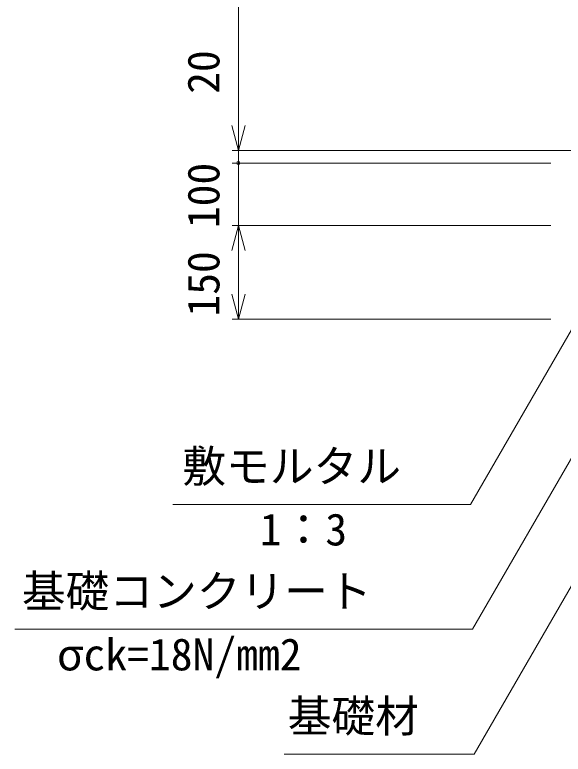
# Model space of a CAD drawing. Units: millimetres, scale not verified. Extents: x 748 to 253048, y 13754 to 73154.
# Drawn here: x 10340 to 14730, y 27521 to 33440 of the extents above; entities that cross this region are included whole.
import ezdxf
from ezdxf.enums import TextEntityAlignment as Align

# ---------------------------------------------------------------- set-up
doc = ezdxf.new("R2010")
doc.units = ezdxf.units.MM
doc.header["$LTSCALE"] = 300
for name, color, linetype, lineweight in [('0_2', 1, 'Continuous', 18), ('D-STR-DIM', 7, 'Continuous', 18), ('D-STR-HTXT', 7, 'Continuous', 18)]:
    doc.layers.add(name, color=color, linetype=linetype, lineweight=lineweight)
doc.styles.add('ＭＳ ゴシック', font='')
doc.styles.get('ＭＳ ゴシック').set_extended_font_data('MS Gothic')

msp = doc.modelspace()

# ---------------------------------------------------------------- linework, layer by layer
at = {"layer": '0_2'}
for p, q in [((12130.3, 32353.6), (12076.7, 32553.6)), ((12130.3, 32353.6), (12076.7, 32553.6)), ((12183.9, 32553.6), (12130.3, 32353.6)), ((12130.3, 32353.6), (12130.3, 32553.6)), ((12183.9, 32553.6), (12130.3, 32353.6)), ((12130.3, 32353.6), (12130.3, 32553.6)), ((12076.7, 31553.6), (12130.3, 31753.6)), ((12130.3, 31753.6), (12183.9, 31553.6)), ((12130.3, 31753.6), (12130.3, 31553.6)), ((12130.3, 31003.6), (12076.7, 31203.6)), ((12183.9, 31203.6), (12130.3, 31003.6)), ((12130.3, 31003.6), (12130.3, 31203.6))]:
    msp.add_line(p, q, dxfattribs=at)
for start, end in [(90, 270), (90, 270), (270, 90), (270, 90)]:
    msp.add_arc((12130.3, 32253.6), 12.5, start, end, dxfattribs=at)
at = {"layer": 'D-STR-DIM'}
for p, q in [((12130.3, 40153.6), (12130.3, 32553.6)), ((12130.3, 32553.6), (12130.3, 33319.3)), ((15130.3, 32353.6), (12080.3, 32353.6)), ((15130.3, 32353.6), (12080.3, 32353.6)), ((12130.3, 32253.6), (12130.3, 32353.6)), ((14630.3, 32253.6), (12080.3, 32253.6)), ((14630.3, 32253.6), (12080.3, 32253.6)), ((12130.3, 31753.6), (12130.3, 32253.6)), ((12130.3, 32253.6), (12130.3, 32053.6)), ((14630.3, 31753.6), (12080.3, 31753.6)), ((14630.3, 31753.6), (12080.3, 31753.6)), ((12130.3, 31203.6), (12130.3, 31553.6)), ((14630.3, 31003.6), (12080.3, 31003.6))]:
    msp.add_line(p, q, dxfattribs=at)
at = {"layer": 'D-STR-HTXT'}
for p, q in [((15505.7, 32147.7), (13989.1, 29521)), ((15896.8, 31798.7), (14003.9, 28521)), ((16052.8, 31053.1), (14018.7, 27521)), ((13989.1, 29521), (11605, 29521)), ((14003.9, 28521), (10339.9, 28521)), ((14018.7, 27521), (12495.9, 27521))]:
    msp.add_line(p, q, dxfattribs=at)

# ---------------------------------------------------------------- texts
at = {"layer": 'D-STR-DIM', "color": 1, "style": 'ＭＳ ゴシック'}
for s, p in [('20', (12055.3, 32807.3)), (' 100', (12055.3, 31557.6)), ('150', (12055.3, 31024.1))]:
    msp.add_text(s, height=256.6, rotation=90, dxfattribs=at).set_placement(p, align=Align.BOTTOM_LEFT)
at = {"layer": 'D-STR-HTXT', "color": 1, "style": 'ＭＳ ゴシック'}
for s, p in [('敷モルタル', (11681.8, 29620.9)), ('1：3', (12301.2, 29115.2)), ('基礎コンクリート', (10396.8, 28620.9)), ('σck=18N/mm2', (10677.4, 28115.2)), ('基礎材', (12525.3, 27620.9))]:
    msp.add_text(s, height=256.6, dxfattribs=at).set_placement(p, align=Align.BOTTOM_LEFT)

doc.saveas('drawing.dxf')
